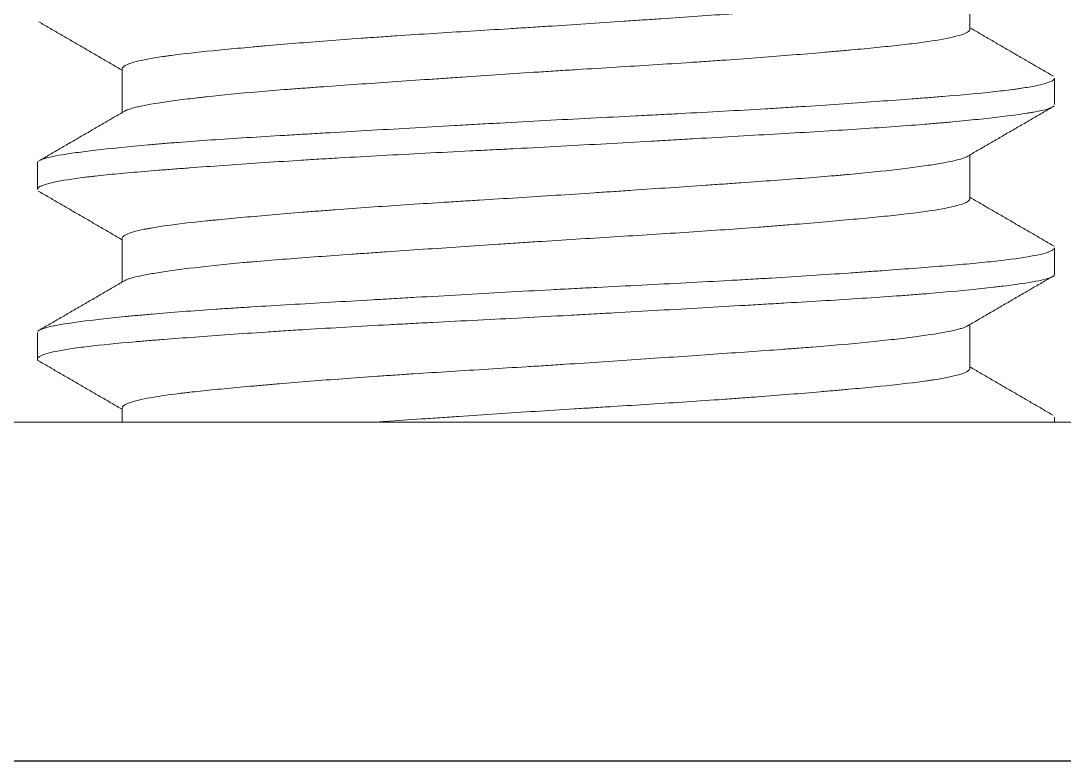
# Model space of a CAD drawing. Extents: x 9509 to 10103, y -14876 to -14456.
# Drawn here: x 9591.32 to 9597.47, y -14767.84 to -14763.47 of the extents above; entities that cross this region are included whole.
import ezdxf

# ---------------------------------------------------------------- set-up
doc = ezdxf.new("R2010")
doc.units = 0
doc.header["$MEASUREMENT"] = 0
doc.linetypes.add('HIDDEN2', pattern=[4.7625, 3.175, -1.5875])
doc.layers.get('0').update_dxf_attribs({"linetype": 'CONTINUOUS'})
doc.layers.add('1', color=4, linetype='HIDDEN2')

msp = doc.modelspace()

# ---------------------------------------------------------------- linework, layer by layer
at = {"color": 7, "linetype": 'Continuous'}
msp.add_line((9627.1654, -14767.8406), (9575.4154, -14767.8406), dxfattribs=at)
at = {"layer": '1', "color": 7, "linetype": 'Continuous', "lineweight": 18}
for p, q in [((9596.9153, -14763.5245), (9596.9153, -14763.2658)), ((9591.9153, -14763.7567), (9591.9153, -14764.0155)), ((9597.4153, -14763.9687), (9597.4153, -14763.8127)), ((9596.9153, -14764.5238), (9596.9153, -14764.2658)), ((9591.4153, -14764.3128), (9591.4153, -14764.468)), ((9591.9153, -14764.7575), (9591.9153, -14765.0153)), ((9597.4153, -14764.968), (9597.4153, -14764.8133)), ((9596.9153, -14765.5244), (9596.9153, -14765.2657)), ((9591.4153, -14765.3129), (9591.4153, -14765.4687)), ((9591.9153, -14765.7567), (9591.9153, -14765.8406)), ((9575.4154, -14765.8406), (9628.9624, -14765.8406)), ((9597.4153, -14765.8406), (9597.4153, -14765.8125)), ((9575.4154, -14767.8406), (9628.9624, -14767.8406))]:
    msp.add_line(p, q, dxfattribs=at)
for points, knots in [([(9596.8969, -14763.2764), (9596.8792, -14763.2853), (9596.849, -14763.2941), (9596.7946, -14763.3056), (9596.7826, -14763.308), (9596.7571, -14763.3127), (9596.7436, -14763.3151), (9596.7007, -14763.3222), (9596.6374, -14763.3319), (9596.562, -14763.3417), (9596.5009, -14763.3492), (9596.4797, -14763.3517), (9596.4359, -14763.3567), (9596.4131, -14763.3592), (9596.3431, -14763.3668), (9596.294, -14763.3717), (9596.1911, -14763.3815), (9596.1373, -14763.3863), (9596.025, -14763.3957), (9595.9664, -14763.4003), (9595.8751, -14763.4073), (9595.844, -14763.4096), (9595.7807, -14763.4143), (9595.7486, -14763.4166), (9595.5867, -14763.4283), (9595.4515, -14763.4377), (9595.2403, -14763.4522), (9595.1685, -14763.4571), (9595.0586, -14763.4646), (9595.0216, -14763.4671), (9594.9476, -14763.4722), (9594.9105, -14763.4747), (9594.7247, -14763.4873), (9594.5748, -14763.4973), (9594.386, -14763.5094), (9594.3481, -14763.5118), (9594.2723, -14763.5165), (9594.2342, -14763.5189), (9594.1202, -14763.5259), (9594.0451, -14763.5305), (9593.8222, -14763.5443), (9593.6771, -14763.5535), (9593.4999, -14763.5653), (9593.4646, -14763.5677), (9593.4121, -14763.5714), (9593.3947, -14763.5726), (9593.36, -14763.575), (9593.3428, -14763.5762), (9593.2573, -14763.5823), (9593.1908, -14763.5872), (9592.9971, -14763.6021), (9592.8755, -14763.6121), (9592.7474, -14763.6233), (9592.7333, -14763.6245), (9592.7053, -14763.627), (9592.6914, -14763.6282), (9592.6503, -14763.6319), (9592.6236, -14763.6343), (9592.5456, -14763.6414), (9592.4963, -14763.6461), (9592.3567, -14763.66), (9592.2745, -14763.6691), (9592.1945, -14763.6798), (9592.1858, -14763.681), (9592.1688, -14763.6834), (9592.144, -14763.687), (9592.121, -14763.6906), (9592.0775, -14763.6978), (9592.0261, -14763.7075), (9591.9876, -14763.7175), (9591.9637, -14763.725), (9591.9565, -14763.7275), (9591.9439, -14763.7326), (9591.9384, -14763.7351), (9591.9245, -14763.7427), (9591.9188, -14763.7477), (9591.9157, -14763.7542), (9591.9153, -14763.7559), (9591.9153, -14763.7575)], [0, 0, 0, 0, 0.058173, 0.058173, 0.073197, 0.073197, 0.088221, 0.088221, 0.118269, 0.148317, 0.148317, 0.163341, 0.163341, 0.178365, 0.178365, 0.208413, 0.208413, 0.238461, 0.238461, 0.268509, 0.268509, 0.283533, 0.283533, 0.298557, 0.298557, 0.358654, 0.358654, 0.388702, 0.388702, 0.403726, 0.403726, 0.41875, 0.41875, 0.478846, 0.478846, 0.49387, 0.49387, 0.508894, 0.508894, 0.538942, 0.538942, 0.599038, 0.599038, 0.614062, 0.614062, 0.621574, 0.621574, 0.629086, 0.629086, 0.659134, 0.659134, 0.71923, 0.71923, 0.726742, 0.726742, 0.734254, 0.734254, 0.749278, 0.749278, 0.779327, 0.779327, 0.839423, 0.839423, 0.846935, 0.846935, 0.854447, 0.869471, 0.869471, 0.899519, 0.929567, 0.929567, 0.944591, 0.944591, 0.959615, 0.959615, 0.989663, 0.989663, 1, 1, 1, 1]), ([(9591.9326, -14764.0053), (9591.9394, -14764.0018), (9591.9481, -14763.9983), (9591.9658, -14763.9925), (9591.9737, -14763.9902), (9591.9913, -14763.9855), (9592.0009, -14763.9832), (9592.0535, -14763.9714), (9592.1084, -14763.9619), (9592.2091, -14763.9473), (9592.2458, -14763.9424), (9592.3055, -14763.9349), (9592.3262, -14763.9324), (9592.3584, -14763.9286), (9592.3694, -14763.9273), (9592.3916, -14763.9248), (9592.4029, -14763.9236), (9592.5058, -14763.9122), (9592.6072, -14763.9023), (9592.7738, -14763.8881), (9592.8463, -14763.8822), (9592.9227, -14763.8764), (9592.9536, -14763.874), (9592.9692, -14763.8729), (9593.0163, -14763.8694), (9593.048, -14763.867), (9593.2088, -14763.8553), (9593.3434, -14763.846), (9593.5543, -14763.8314), (9593.6261, -14763.8265), (9593.7178, -14763.8202), (9593.7363, -14763.819), (9593.7731, -14763.8165), (9593.8285, -14763.8127), (9593.8841, -14763.8089), (9594.07, -14763.7963), (9594.2202, -14763.7862), (9594.41, -14763.774), (9594.448, -14763.7716), (9594.5243, -14763.7668), (9594.5627, -14763.7644), (9594.677, -14763.7573), (9594.7525, -14763.7527), (9594.9765, -14763.7388), (9595.1228, -14763.7297), (9595.3018, -14763.7178), (9595.3375, -14763.7154), (9595.4083, -14763.7105), (9595.4432, -14763.7081), (9595.5466, -14763.7008), (9595.6137, -14763.6959), (9595.8094, -14763.681), (9595.9326, -14763.6709), (9596.0772, -14763.6584), (9596.1057, -14763.6559), (9596.1612, -14763.651), (9596.1882, -14763.6486), (9596.2673, -14763.6414), (9596.3673, -14763.632), (9596.4566, -14763.6228), (9596.5195, -14763.6158), (9596.5398, -14763.6135), (9596.579, -14763.6088), (9596.5979, -14763.6064), (9596.6887, -14763.5945), (9596.748, -14763.5849), (9596.8177, -14763.5701), (9596.8377, -14763.5651), (9596.8627, -14763.5576), (9596.8702, -14763.555), (9596.8802, -14763.5512), (9596.8834, -14763.55), (9596.8892, -14763.5474), (9596.8919, -14763.5461), (9596.9042, -14763.5398), (9596.9105, -14763.5348), (9596.9146, -14763.528), (9596.9152, -14763.5261), (9596.9153, -14763.5242)], [0, 0, 0, 0, 0.022924, 0.022924, 0.038006, 0.038006, 0.053088, 0.053088, 0.113417, 0.113417, 0.143581, 0.143581, 0.158663, 0.158663, 0.166204, 0.166204, 0.173745, 0.173745, 0.234073, 0.234073, 0.264237, 0.271778, 0.271778, 0.279319, 0.279319, 0.294401, 0.294401, 0.354729, 0.354729, 0.384893, 0.384893, 0.392434, 0.392434, 0.399975, 0.415057, 0.415057, 0.475385, 0.475385, 0.490467, 0.490467, 0.505549, 0.505549, 0.535714, 0.535714, 0.596042, 0.596042, 0.611124, 0.611124, 0.626206, 0.626206, 0.65637, 0.65637, 0.716698, 0.716698, 0.73178, 0.73178, 0.746862, 0.746862, 0.777026, 0.80719, 0.80719, 0.822272, 0.822272, 0.837354, 0.837354, 0.897682, 0.897682, 0.927846, 0.927846, 0.942929, 0.942929, 0.95047, 0.95047, 0.958011, 0.958011, 0.988175, 0.988175, 1, 1, 1, 1]), ([(9591.4316, -14764.2961), (9591.4349, -14764.2945), (9591.4387, -14764.2929), (9591.4673, -14764.2823), (9591.5071, -14764.2734), (9591.5763, -14764.2619), (9591.5911, -14764.2596), (9591.6227, -14764.2549), (9591.6396, -14764.2526), (9591.6929, -14764.2454), (9591.732, -14764.2406), (9591.8592, -14764.226), (9591.9574, -14764.2161), (9592.0971, -14764.2037), (9592.1258, -14764.2012), (9592.1851, -14764.1963), (9592.2157, -14764.1938), (9592.3091, -14764.1865), (9592.3738, -14764.1818), (9592.5756, -14764.168), (9592.7198, -14764.1592), (9592.9125, -14764.1477), (9592.9517, -14764.1454), (9593.0313, -14764.1407), (9593.0714, -14764.1384), (9593.1928, -14764.1314), (9593.2751, -14764.1266), (9593.5255, -14764.1122), (9593.6976, -14764.1023), (9593.9191, -14764.0898), (9593.9638, -14764.0872), (9594.0531, -14764.0822), (9594.0977, -14764.0797), (9594.2316, -14764.0723), (9594.3208, -14764.0674), (9594.5883, -14764.0531), (9594.7665, -14764.0442), (9594.9889, -14764.0328), (9595.0332, -14764.0306), (9595.1209, -14764.026), (9595.1644, -14764.0238), (9595.2938, -14764.0169), (9595.4637, -14764.0078), (9595.6281, -14763.9984), (9595.7493, -14763.9912), (9595.8094, -14763.9875), (9595.8686, -14763.9839), (9595.908, -14763.9814), (9595.9276, -14763.9801), (9596.1021, -14763.969), (9596.2468, -14763.959), (9596.4489, -14763.9443), (9596.5137, -14763.9395), (9596.6071, -14763.9324), (9596.6376, -14763.9301), (9596.6824, -14763.9266), (9596.6971, -14763.9254), (9596.7262, -14763.9231), (9596.7405, -14763.922), (9596.8672, -14763.9117), (9596.966, -14763.9028), (9597.0938, -14763.889), (9597.133, -14763.8843), (9597.1777, -14763.8784), (9597.1864, -14763.8772), (9597.2034, -14763.8747), (9597.2117, -14763.8735), (9597.2357, -14763.8699), (9597.2507, -14763.8675), (9597.3209, -14763.8552), (9597.3613, -14763.8453), (9597.3986, -14763.8303), (9597.4071, -14763.8253), (9597.4127, -14763.8192), (9597.4136, -14763.8179), (9597.4148, -14763.8155), (9597.4152, -14763.8143), (9597.4153, -14763.8131), (9597.4153, -14763.813)], [0, 0, 0, 0, 0.010397, 0.010397, 0.06947, 0.06947, 0.084239, 0.084239, 0.099007, 0.099007, 0.128544, 0.128544, 0.187618, 0.187618, 0.202386, 0.202386, 0.217155, 0.217155, 0.246692, 0.246692, 0.305765, 0.305765, 0.320534, 0.320534, 0.335302, 0.335302, 0.364839, 0.364839, 0.423913, 0.423913, 0.438681, 0.438681, 0.45345, 0.45345, 0.482986, 0.482986, 0.54206, 0.54206, 0.556829, 0.556829, 0.571597, 0.571597, 0.601134, 0.630671, 0.630671, 0.645439, 0.652823, 0.652823, 0.660208, 0.660208, 0.719281, 0.719281, 0.748818, 0.748818, 0.763587, 0.763587, 0.770971, 0.770971, 0.778355, 0.778355, 0.837429, 0.837429, 0.866966, 0.866966, 0.87435, 0.87435, 0.881734, 0.881734, 0.896502, 0.896502, 0.955576, 0.955576, 0.985113, 0.985113, 0.992497, 0.992497, 0.999881, 1, 1, 1, 1]), ([(9597.4048, -14763.9819), (9597.3953, -14763.9877), (9597.3792, -14763.9934), (9597.3392, -14764.0036), (9597.3178, -14764.0082), (9597.2859, -14764.0139), (9597.2793, -14764.015), (9597.2656, -14764.0174), (9597.2584, -14764.0185), (9597.2363, -14764.022), (9597.2207, -14764.0244), (9597.138, -14764.0361), (9597.0577, -14764.0457), (9596.9163, -14764.0605), (9596.8657, -14764.0655), (9596.7844, -14764.073), (9596.7563, -14764.0755), (9596.6989, -14764.0804), (9596.6696, -14764.0829), (9596.5794, -14764.0902), (9596.5166, -14764.095), (9596.3857, -14764.1043), (9596.3176, -14764.1088), (9596.1759, -14764.1179), (9596.1024, -14764.1224), (9595.9498, -14764.1316), (9595.872, -14764.1362), (9595.6337, -14764.1501), (9595.4687, -14764.1595), (9595.2547, -14764.1718), (9595.2115, -14764.1743), (9595.1243, -14764.1793), (9595.0802, -14764.1818), (9594.948, -14764.1893), (9594.7712, -14764.1994), (9594.5935, -14764.2092), (9594.4152, -14764.2189), (9594.3259, -14764.2236), (9594.1914, -14764.2305), (9594.1465, -14764.2328), (9594.0566, -14764.2374), (9594.0119, -14764.2397), (9593.8786, -14764.2464), (9593.7909, -14764.2509), (9593.5309, -14764.2644), (9593.3619, -14764.2736), (9593.1563, -14764.2855), (9593.1153, -14764.2879), (9593.0347, -14764.2928), (9592.9949, -14764.2952), (9592.8775, -14764.3026), (9592.7255, -14764.3124), (9592.5113, -14764.3273), (9592.3777, -14764.3371), (9592.2972, -14764.3431), (9592.2812, -14764.3443), (9592.2498, -14764.3467), (9592.2032, -14764.3503), (9592.1585, -14764.3537), (9592.0716, -14764.3606), (9591.9623, -14764.3696), (9591.8658, -14764.3787), (9591.7984, -14764.3855), (9591.7659, -14764.389), (9591.7353, -14764.3925), (9591.7153, -14764.3948), (9591.7055, -14764.396), (9591.6198, -14764.4067), (9591.5593, -14764.4163), (9591.4913, -14764.4311), (9591.4724, -14764.4361), (9591.45, -14764.4436), (9591.4435, -14764.4461), (9591.4352, -14764.4499), (9591.4326, -14764.4512), (9591.4281, -14764.4537), (9591.419, -14764.4594), (9591.4151, -14764.465), (9591.4153, -14764.4692)], [0, 0, 0, 0, 0.037453, 0.037453, 0.066714, 0.066714, 0.074029, 0.074029, 0.081344, 0.081344, 0.095974, 0.095974, 0.154494, 0.154494, 0.183755, 0.183755, 0.198385, 0.198385, 0.213015, 0.213015, 0.242275, 0.242275, 0.271535, 0.271535, 0.300796, 0.300796, 0.330056, 0.330056, 0.388577, 0.388577, 0.403207, 0.403207, 0.417837, 0.417837, 0.447097, 0.476357, 0.476357, 0.505618, 0.505618, 0.520248, 0.520248, 0.534878, 0.534878, 0.564138, 0.564138, 0.622659, 0.622659, 0.637289, 0.637289, 0.651919, 0.651919, 0.681179, 0.71044, 0.7397, 0.7397, 0.747015, 0.747015, 0.75433, 0.76896, 0.76896, 0.798221, 0.827481, 0.827481, 0.842111, 0.849426, 0.849426, 0.856741, 0.856741, 0.915262, 0.915262, 0.944522, 0.944522, 0.959152, 0.959152, 0.966467, 0.966467, 0.973782, 1, 1, 1, 1]), ([(9591.4153, -14764.3123), (9591.4153, -14764.3099), (9591.4164, -14764.3075), (9591.419, -14764.3045), (9591.4197, -14764.3038), (9591.4204, -14764.3032)], [0, 0, 0, 0, 0.787467, 0.787467, 1, 1, 1, 1]), ([(9596.9029, -14764.2731), (9596.8995, -14764.2751), (9596.8954, -14764.2772), (9596.8854, -14764.2816), (9596.8793, -14764.2839), (9596.8444, -14764.2954), (9596.8033, -14764.3046), (9596.7355, -14764.3164), (9596.7211, -14764.3188), (9596.6907, -14764.3237), (9596.6745, -14764.3261), (9596.6241, -14764.3335), (9596.5875, -14764.3384), (9596.4695, -14764.3533), (9596.3797, -14764.3633), (9596.2534, -14764.3756), (9596.2274, -14764.3781), (9596.174, -14764.383), (9596.1467, -14764.3854), (9596.0634, -14764.3925), (9596.0058, -14764.3972), (9595.8272, -14764.4111), (9595.7002, -14764.4202), (9595.5312, -14764.4321), (9595.4969, -14764.4345), (9595.4278, -14764.4393), (9595.393, -14764.4417), (9595.2879, -14764.4489), (9595.1458, -14764.4587), (9594.9999, -14764.4686), (9594.8891, -14764.4761), (9594.8519, -14764.4787), (9594.777, -14764.4837), (9594.7393, -14764.4862), (9594.6255, -14764.4938), (9594.5499, -14764.4988), (9594.399, -14764.5086), (9594.3237, -14764.5133), (9594.1734, -14764.5226), (9594.0985, -14764.5272), (9593.9863, -14764.5342), (9593.949, -14764.5365), (9593.8744, -14764.5411), (9593.8371, -14764.5434), (9593.6529, -14764.5551), (9593.5108, -14764.5644), (9593.3053, -14764.5789), (9593.2381, -14764.5837), (9593.1393, -14764.5912), (9593.1067, -14764.5937), (9593.0423, -14764.5987), (9593.0107, -14764.6012), (9592.8556, -14764.6137), (9592.7407, -14764.6237), (9592.5819, -14764.6381), (9592.5312, -14764.6428), (9592.4708, -14764.6487), (9592.4588, -14764.6498), (9592.4353, -14764.6522), (9592.4006, -14764.6557), (9592.3677, -14764.6591), (9592.2616, -14764.6707), (9592.1886, -14764.68), (9592.1124, -14764.692), (9592.0907, -14764.6956), (9592.0707, -14764.6993), (9592.0577, -14764.7017), (9592.0514, -14764.703), (9592.0211, -14764.7091), (9592.0003, -14764.7141), (9591.9481, -14764.7291), (9591.9266, -14764.7392), (9591.9167, -14764.7515), (9591.9156, -14764.754), (9591.9153, -14764.7569), (9591.9153, -14764.7573), (9591.9153, -14764.7578)], [0, 0, 0, 0, 0.01324, 0.01324, 0.028149, 0.028149, 0.087787, 0.087787, 0.102696, 0.102696, 0.117605, 0.117605, 0.147424, 0.147424, 0.207061, 0.207061, 0.221971, 0.221971, 0.23688, 0.23688, 0.266699, 0.266699, 0.326336, 0.326336, 0.341246, 0.341246, 0.356155, 0.356155, 0.385974, 0.415793, 0.415793, 0.430702, 0.430702, 0.445611, 0.445611, 0.47543, 0.47543, 0.505249, 0.505249, 0.535067, 0.535067, 0.549977, 0.549977, 0.564886, 0.564886, 0.624524, 0.624524, 0.654342, 0.654342, 0.669252, 0.669252, 0.684161, 0.684161, 0.743798, 0.743798, 0.773617, 0.773617, 0.781072, 0.781072, 0.788526, 0.803436, 0.803436, 0.863073, 0.863073, 0.877983, 0.885437, 0.885437, 0.892892, 0.892892, 0.922711, 0.922711, 0.982348, 0.982348, 0.997258, 0.997258, 1, 1, 1, 1]), ([(9591.927, -14765.0085), (9591.9303, -14765.0065), (9591.9343, -14765.0044), (9591.9442, -14765), (9591.9503, -14764.9976), (9591.985, -14764.9861), (9592.026, -14764.9769), (9592.1071, -14764.9626), (9592.1374, -14764.9578), (9592.188, -14764.9504), (9592.2057, -14764.9479), (9592.2424, -14764.9429), (9592.2615, -14764.9404), (9592.3603, -14764.928), (9592.4504, -14764.9179), (9592.5768, -14764.9056), (9592.6157, -14764.9019), (9592.6563, -14764.8982), (9592.6837, -14764.8958), (9592.6976, -14764.8946), (9592.7676, -14764.8886), (9592.8256, -14764.8839), (9593.0053, -14764.87), (9593.1328, -14764.8608), (9593.3017, -14764.8489), (9593.336, -14764.8465), (9593.3882, -14764.8429), (9593.4057, -14764.8417), (9593.4408, -14764.8393), (9593.4584, -14764.838), (9593.5467, -14764.8319), (9593.6182, -14764.827), (9593.8354, -14764.8122), (9593.9835, -14764.8021), (9594.1731, -14764.7895), (9594.2114, -14764.7869), (9594.2876, -14764.7819), (9594.3257, -14764.7794), (9594.4396, -14764.7721), (9594.5153, -14764.7673), (9594.7415, -14764.7533), (9594.8912, -14764.7442), (9595.1139, -14764.7301), (9595.1867, -14764.7254), (9595.3295, -14764.7159), (9595.4694, -14764.7064), (9595.6037, -14764.6966), (9595.7022, -14764.6891), (9595.7347, -14764.6866), (9595.799, -14764.6816), (9595.8308, -14764.6791), (9595.9865, -14764.6665), (9596.1013, -14764.6565), (9596.2596, -14764.6421), (9596.31, -14764.6374), (9596.3819, -14764.6303), (9596.4053, -14764.628), (9596.4508, -14764.6233), (9596.4727, -14764.621), (9596.5784, -14764.6093), (9596.6506, -14764.6), (9596.7407, -14764.5856), (9596.7676, -14764.5807), (9596.7973, -14764.5744), (9596.8031, -14764.5732), (9596.8141, -14764.5707), (9596.8301, -14764.5669), (9596.844, -14764.5632), (9596.8863, -14764.5506), (9596.9065, -14764.5405), (9596.9145, -14764.5283), (9596.9153, -14764.526), (9596.9153, -14764.5238)], [0, 0, 0, 0, 0.013291, 0.013291, 0.028257, 0.028257, 0.088123, 0.088123, 0.118056, 0.118056, 0.133022, 0.133022, 0.147989, 0.147989, 0.207855, 0.207855, 0.222821, 0.230304, 0.230304, 0.237788, 0.237788, 0.267721, 0.267721, 0.327587, 0.327587, 0.342553, 0.342553, 0.350036, 0.350036, 0.357519, 0.357519, 0.387452, 0.387452, 0.447318, 0.447318, 0.462285, 0.462285, 0.477251, 0.477251, 0.507184, 0.507184, 0.56705, 0.56705, 0.596983, 0.596983, 0.626916, 0.656849, 0.656849, 0.671815, 0.671815, 0.686782, 0.686782, 0.746648, 0.746648, 0.776581, 0.776581, 0.791547, 0.791547, 0.806514, 0.806514, 0.86638, 0.86638, 0.896312, 0.896312, 0.903796, 0.903796, 0.911279, 0.926245, 0.926245, 0.986111, 0.986111, 1, 1, 1, 1]), ([(9591.425, -14765.2998), (9591.4305, -14765.2963), (9591.4381, -14765.2929), (9591.4611, -14765.2851), (9591.4783, -14765.2806), (9591.51, -14765.2737), (9591.5217, -14765.2715), (9591.5468, -14765.2669), (9591.5603, -14765.2646), (9591.6324, -14765.253), (9591.7047, -14765.2435), (9591.8346, -14765.2289), (9591.8816, -14765.224), (9591.9449, -14765.2177), (9591.9578, -14765.2165), (9591.984, -14765.214), (9592.0238, -14765.2102), (9592.0652, -14765.2065), (9592.1502, -14765.1991), (9592.2097, -14765.1942), (9592.3345, -14765.1847), (9592.3998, -14765.18), (9592.5019, -14765.1731), (9592.5541, -14765.1697), (9592.6079, -14765.1663), (9592.6441, -14765.164), (9592.6625, -14765.1628), (9592.7545, -14765.1571), (9592.83, -14765.1526), (9593.0618, -14765.1389), (9593.2233, -14765.1296), (9593.4342, -14765.1175), (9593.4768, -14765.115), (9593.5414, -14765.1113), (9593.5631, -14765.1101), (9593.6064, -14765.1076), (9593.715, -14765.1014), (9593.8244, -14765.0951), (9594.0883, -14765.0802), (9594.2662, -14765.0702), (9594.4686, -14765.0595), (9594.4911, -14765.0583), (9594.5362, -14765.056), (9594.5588, -14765.0548), (9594.6264, -14765.0513), (9594.6713, -14765.049), (9594.8053, -14765.0422), (9594.8937, -14765.0377), (9595.1565, -14765.0242), (9595.3283, -14765.0152), (9595.5177, -14765.0046), (9595.5387, -14765.0034), (9595.5805, -14765.0011), (9595.6427, -14764.9975), (9595.7037, -14764.9939), (9595.8241, -14764.9867), (9595.9805, -14764.9769), (9596.1285, -14764.967), (9596.2364, -14764.9596), (9596.2895, -14764.9559), (9596.3414, -14764.9521), (9596.3758, -14764.9497), (9596.3928, -14764.9484), (9596.4772, -14764.9422), (9596.5415, -14764.9374), (9596.6639, -14764.9281), (9596.78, -14764.919), (9596.8839, -14764.91), (9596.957, -14764.9031), (9596.9806, -14764.9009), (9597.0262, -14764.8963), (9597.0482, -14764.8939), (9597.1532, -14764.8823), (9597.2219, -14764.8728), (9597.3026, -14764.8582), (9597.3258, -14764.8532), (9597.3548, -14764.8457), (9597.3635, -14764.8432), (9597.3789, -14764.8382), (9597.3856, -14764.8357), (9597.4026, -14764.8281), (9597.4099, -14764.8232), (9597.4144, -14764.8166), (9597.4151, -14764.8149), (9597.4153, -14764.8132)], [0, 0, 0, 0, 0.022045, 0.022045, 0.051361, 0.051361, 0.066018, 0.066018, 0.080676, 0.080676, 0.139306, 0.139306, 0.168622, 0.168622, 0.17595, 0.17595, 0.183279, 0.197937, 0.197937, 0.227252, 0.227252, 0.256567, 0.256567, 0.271225, 0.278554, 0.278554, 0.285883, 0.285883, 0.315198, 0.315198, 0.373828, 0.373828, 0.388486, 0.388486, 0.395815, 0.395815, 0.403143, 0.432459, 0.432459, 0.491089, 0.491089, 0.498418, 0.498418, 0.505747, 0.505747, 0.520404, 0.520404, 0.54972, 0.54972, 0.60835, 0.60835, 0.615679, 0.615679, 0.623008, 0.637665, 0.637665, 0.666981, 0.696296, 0.696296, 0.710953, 0.718282, 0.718282, 0.725611, 0.725611, 0.754926, 0.754926, 0.784241, 0.813557, 0.813557, 0.828214, 0.828214, 0.842872, 0.842872, 0.901502, 0.901502, 0.930818, 0.930818, 0.945475, 0.945475, 0.960133, 0.960133, 0.989448, 0.989448, 1, 1, 1, 1]), ([(9597.4153, -14764.969), (9597.4153, -14764.9691), (9597.4153, -14764.9693), (9597.4149, -14764.9742), (9597.4106, -14764.9788), (9597.4001, -14764.9845), (9597.3977, -14764.9857), (9597.3925, -14764.9879), (9597.3896, -14764.9891), (9597.3803, -14764.9925), (9597.3731, -14764.9948), (9597.3322, -14765.006), (9597.284, -14765.015), (9597.1891, -14765.029), (9597.1536, -14765.0337), (9597.1044, -14765.0398), (9597.0943, -14765.041), (9597.0736, -14765.0434), (9597.0421, -14765.0471), (9597.0087, -14765.0508), (9596.8934, -14765.0631), (9596.7882, -14765.073), (9596.6407, -14765.0853), (9596.5952, -14765.0889), (9596.5479, -14765.0925), (9596.5159, -14765.0949), (9596.4997, -14765.0961), (9596.418, -14765.102), (9596.3502, -14765.1066), (9596.1403, -14765.1203), (9595.9913, -14765.1292), (9595.7938, -14765.1407), (9595.7537, -14765.1431), (9595.6927, -14765.1466), (9595.6722, -14765.1478), (9595.6311, -14765.1502), (9595.5279, -14765.1561), (9595.4231, -14765.1622), (9595.1684, -14765.1768), (9594.9945, -14765.1867), (9594.7941, -14765.198), (9594.7717, -14765.1993), (9594.7269, -14765.2018), (9594.7044, -14765.203), (9594.637, -14765.2068), (9594.5921, -14765.2093), (9594.4576, -14765.2166), (9594.3683, -14765.2213), (9594.101, -14765.2352), (9593.924, -14765.2441), (9593.7043, -14765.2554), (9593.6604, -14765.2577), (9593.5736, -14765.2623), (9593.5306, -14765.2646), (9593.4028, -14765.2715), (9593.2357, -14765.2808), (9593.075, -14765.2903), (9592.9568, -14765.2976), (9592.9178, -14765.3001), (9592.8406, -14765.305), (9592.8024, -14765.3075), (9592.6893, -14765.315), (9592.544, -14765.325), (9592.4096, -14765.3348), (9592.2806, -14765.3444), (9592.2188, -14765.349), (9592.1301, -14765.356), (9592.1013, -14765.3583), (9592.045, -14765.3628), (9592.0175, -14765.3651), (9591.8848, -14765.3765), (9591.7931, -14765.3855), (9591.6765, -14765.3995), (9591.6411, -14765.4042), (9591.5935, -14765.4115), (9591.5785, -14765.4139), (9591.5504, -14765.4188), (9591.5373, -14765.4213), (9591.4771, -14765.4337), (9591.4448, -14765.4437), (9591.42, -14765.4586), (9591.4156, -14765.4635), (9591.4152, -14765.4707), (9591.416, -14765.473), (9591.4198, -14765.4777), (9591.4227, -14765.48), (9591.4266, -14765.4823)], [0, 0, 0, 0, 0.000888, 0.000888, 0.028641, 0.028641, 0.035579, 0.035579, 0.042518, 0.042518, 0.056394, 0.056394, 0.111901, 0.111901, 0.139654, 0.139654, 0.146592, 0.146592, 0.15353, 0.167407, 0.167407, 0.222913, 0.222913, 0.23679, 0.243728, 0.243728, 0.250666, 0.250666, 0.278419, 0.278419, 0.333925, 0.333925, 0.347802, 0.347802, 0.35474, 0.35474, 0.361679, 0.389432, 0.389432, 0.444938, 0.444938, 0.451876, 0.451876, 0.458814, 0.458814, 0.472691, 0.472691, 0.500444, 0.500444, 0.55595, 0.55595, 0.569827, 0.569827, 0.583703, 0.583703, 0.611456, 0.63921, 0.63921, 0.653086, 0.653086, 0.666963, 0.666963, 0.694716, 0.722469, 0.722469, 0.750222, 0.750222, 0.764099, 0.764099, 0.777975, 0.777975, 0.833481, 0.833481, 0.861234, 0.861234, 0.875111, 0.875111, 0.888988, 0.888988, 0.944494, 0.944494, 0.972247, 0.972247, 0.986123, 0.986123, 1, 1, 1, 1]), ([(9596.896, -14765.2768), (9596.8919, -14765.2789), (9596.8871, -14765.2809), (9596.8755, -14765.2852), (9596.8649, -14765.2887), (9596.8524, -14765.2922), (9596.8436, -14765.2945), (9596.839, -14765.2957), (9596.7956, -14765.3062), (9596.7443, -14765.3155), (9596.6487, -14765.33), (9596.6138, -14765.3349), (9596.5566, -14765.3423), (9596.5367, -14765.3448), (9596.4954, -14765.3498), (9596.4739, -14765.3524), (9596.3639, -14765.3649), (9596.2657, -14765.3748), (9596.1036, -14765.3892), (9596.047, -14765.3939), (9595.9583, -14765.4009), (9595.9281, -14765.4032), (9595.8668, -14765.4079), (9595.8357, -14765.4102), (9595.6783, -14765.4218), (9595.5461, -14765.4311), (9595.3382, -14765.4455), (9595.2673, -14765.4503), (9595.1223, -14765.4603), (9595.0491, -14765.4653), (9594.8284, -14765.4803), (9594.6793, -14765.4903), (9594.4903, -14765.5027), (9594.4524, -14765.5051), (9594.3763, -14765.51), (9594.3381, -14765.5124), (9594.2241, -14765.5195), (9594.1487, -14765.5241), (9593.9247, -14765.538), (9593.7779, -14765.547), (9593.5977, -14765.5588), (9593.5617, -14765.5612), (9593.4904, -14765.566), (9593.4552, -14765.5684), (9593.3509, -14765.5756), (9593.2831, -14765.5805), (9593.0848, -14765.5952), (9592.9595, -14765.6051), (9592.8116, -14765.6177), (9592.7824, -14765.6202), (9592.7256, -14765.6252), (9592.6979, -14765.6276), (9592.6167, -14765.6349), (9592.5651, -14765.6396), (9592.4672, -14765.6489), (9592.4208, -14765.6535), (9592.3552, -14765.6605), (9592.3234, -14765.664), (9592.293, -14765.6675), (9592.2732, -14765.6698), (9592.2634, -14765.671), (9592.1771, -14765.6816), (9592.1136, -14765.691), (9592.0372, -14765.7056), (9592.0149, -14765.7106), (9591.9863, -14765.7181), (9591.9776, -14765.7206), (9591.9657, -14765.7244), (9591.962, -14765.7256), (9591.9549, -14765.7282), (9591.9516, -14765.7294), (9591.9258, -14765.74), (9591.9148, -14765.7492), (9591.9153, -14765.758)], [0, 0, 0, 0, 0.013221, 0.013221, 0.028245, 0.035757, 0.035757, 0.043269, 0.043269, 0.103365, 0.103365, 0.133413, 0.133413, 0.148437, 0.148437, 0.163461, 0.163461, 0.223557, 0.223557, 0.253605, 0.253605, 0.268629, 0.268629, 0.283653, 0.283653, 0.34375, 0.34375, 0.373798, 0.373798, 0.403846, 0.403846, 0.463942, 0.463942, 0.478966, 0.478966, 0.49399, 0.49399, 0.524038, 0.524038, 0.584134, 0.584134, 0.599158, 0.599158, 0.614182, 0.614182, 0.64423, 0.64423, 0.704326, 0.704326, 0.71935, 0.71935, 0.734374, 0.734374, 0.764422, 0.764422, 0.79447, 0.79447, 0.809494, 0.817006, 0.817006, 0.824518, 0.824518, 0.884614, 0.884614, 0.914662, 0.914662, 0.929687, 0.929687, 0.937199, 0.937199, 0.944711, 0.944711, 1, 1, 1, 1]), ([(9593.4217, -14765.8406), (9593.4365, -14765.8396), (9593.521, -14765.8337), (9593.6074, -14765.8278), (9593.7163, -14765.8203), (9593.7529, -14765.8178), (9593.8267, -14765.8128), (9593.8641, -14765.8103), (9594.0511, -14765.7976), (9594.2015, -14765.7875), (9594.4282, -14765.7728), (9594.504, -14765.768), (9594.618, -14765.761), (9594.656, -14765.7586), (9594.7321, -14765.7539), (9594.77, -14765.7516), (9594.9581, -14765.74), (9595.1047, -14765.7308), (9595.3189, -14765.7167), (9595.3893, -14765.7119), (9595.4934, -14765.7045), (9595.5279, -14765.7021), (9595.5958, -14765.6971), (9595.6292, -14765.6947), (9595.7938, -14765.6822), (9595.9174, -14765.6722), (9596.0619, -14765.6598), (9596.0903, -14765.6573), (9596.1461, -14765.6524), (9596.1735, -14765.6499), (9596.2539, -14765.6426), (9596.3047, -14765.6379), (9596.4484, -14765.6239), (9596.5329, -14765.6147), (9596.6245, -14765.6029), (9596.6421, -14765.6006), (9596.6674, -14765.597), (9596.6757, -14765.5958), (9596.6917, -14765.5933), (9596.6996, -14765.5921), (9596.7377, -14765.5861), (9596.7648, -14765.5812), (9596.8361, -14765.5664), (9596.8705, -14765.5564), (9596.8941, -14765.545), (9596.8966, -14765.5437), (9596.901, -14765.5412), (9596.9029, -14765.5399), (9596.9082, -14765.5361), (9596.9109, -14765.5336), (9596.9143, -14765.5288), (9596.9152, -14765.5265), (9596.9153, -14765.5242)], [0.3483948, 0.3483948, 0.3483948, 0.3483948, 0.3548074, 0.3848554, 0.3848554, 0.3998795, 0.3998795, 0.4149035, 0.4149035, 0.4749997, 0.4749997, 0.5050478, 0.5050478, 0.5200718, 0.5200718, 0.5350959, 0.5350959, 0.595192, 0.595192, 0.6252401, 0.6252401, 0.6402642, 0.6402642, 0.6552882, 0.6552882, 0.7153844, 0.7153844, 0.7304084, 0.7304084, 0.7454324, 0.7454324, 0.7754805, 0.7754805, 0.8355767, 0.8355767, 0.8506007, 0.8506007, 0.8581128, 0.8581128, 0.8656248, 0.8656248, 0.8956729, 0.8956729, 0.955769, 0.955769, 0.9632811, 0.9632811, 0.9707931, 0.9707931, 0.9858171, 0.9858171, 1, 1, 1, 1])]:
    msp.add_open_spline(points, degree=3, knots=knots, dxfattribs=at)
for points in [[(9591.4231, -14763.4802), (9591.6693, -14763.6229), (9591.9153, -14763.7658)], [(9597.4094, -14763.8019), (9597.1622, -14763.6587), (9596.9153, -14763.5153)], [(9591.9391, -14764.0017), (9591.6819, -14764.1511), (9591.4243, -14764.3004)], [(9596.8989, -14764.2754), (9597.1562, -14764.1259), (9597.4136, -14763.9767)], [(9591.4201, -14764.4785), (9591.6677, -14764.6221), (9591.9153, -14764.7659)], [(9597.4125, -14764.8037), (9597.1639, -14764.6596), (9596.9153, -14764.5153)], [(9596.8916, -14765.2795), (9597.1486, -14765.1301), (9597.406, -14764.9809)], [(9591.9322, -14765.0055), (9591.675, -14765.1549), (9591.4177, -14765.304)], [(9591.418, -14765.4773), (9591.6667, -14765.6215), (9591.9153, -14765.7658)], [(9597.4063, -14765.8004), (9597.1607, -14765.658), (9596.9153, -14765.5155)]]:
    msp.add_open_spline(points, degree=2, dxfattribs=at)

doc.saveas('drawing.dxf')
